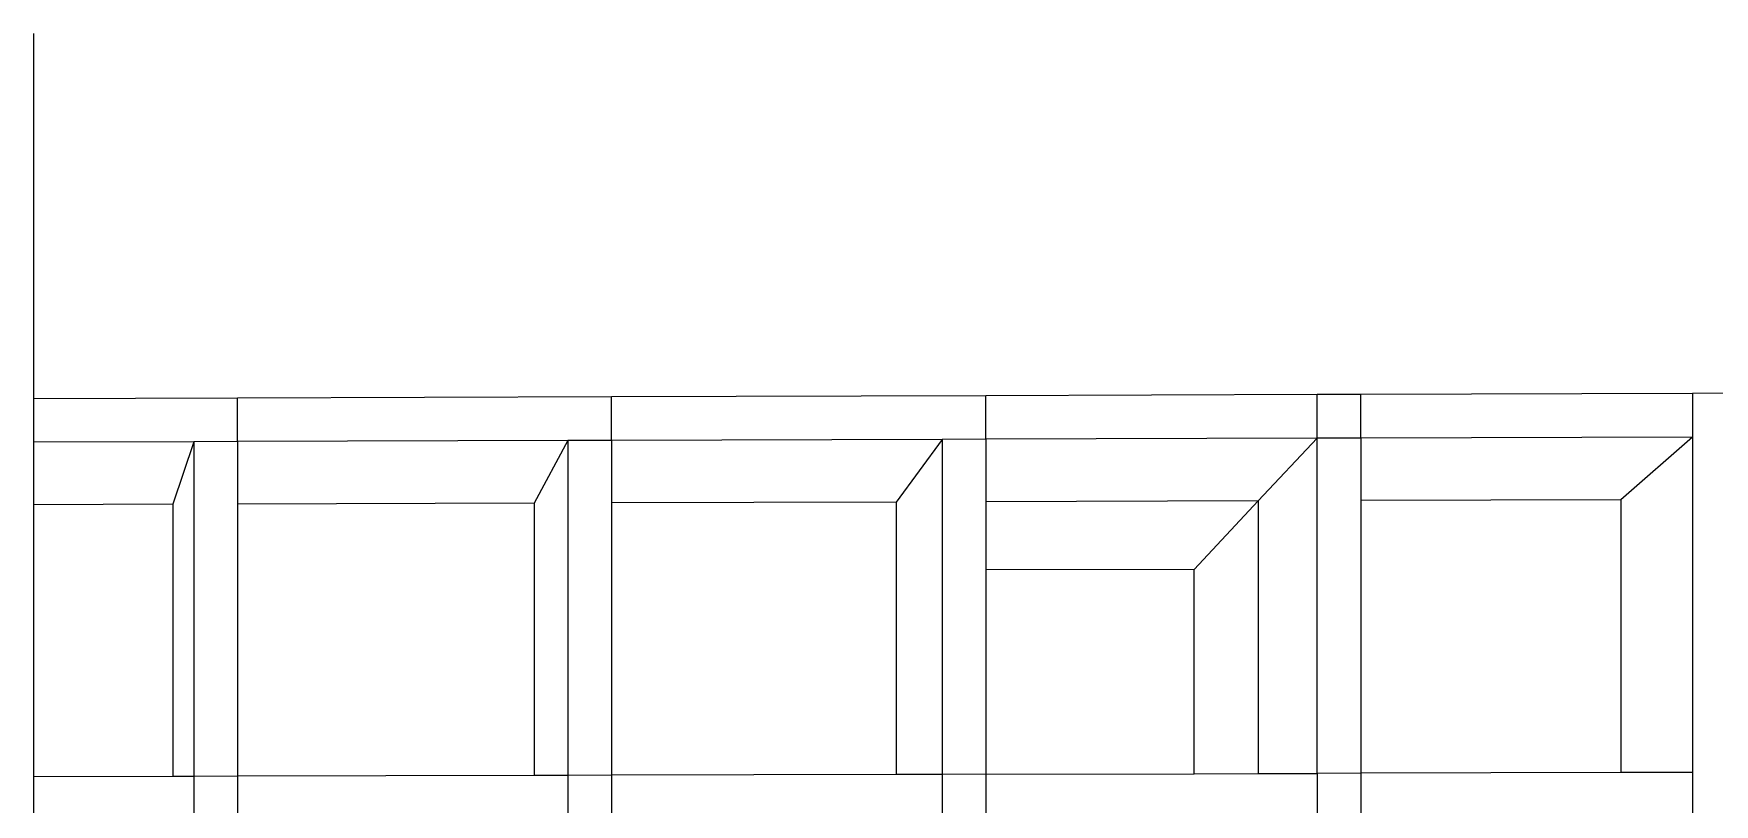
# Model space of a CAD drawing. Extents: x -7815 to 13236, y -6690 to 6575.
# Drawn here: x 1183 to 5055, y 3431 to 5206 of the extents above; entities that cross this region are included whole.
import ezdxf

# ---------------------------------------------------------------- set-up
doc = ezdxf.new("R2010")
doc.units = 0
doc.layers.get('0').update_dxf_attribs({"linetype": 'CONTINUOUS'})

msp = doc.modelspace()

# ---------------------------------------------------------------- linework, layer by layer
for p, q in [((1183.1, 5205.9), (1183.1, 4365)), ((4240.2, 4374.9), (4139.4, 4374.6)), ((5004.1, 4377.4), (4240.2, 4374.9)), ((4240.2, 4274.4), (4240.2, 4374.9)), ((5105.1, 4377.7), (5004.1, 4377.4)), ((5004.1, 4377.4), (5004.1, 4276.8)), ((1652.4, 4366.5), (1183.1, 4365)), ((1183.1, 4365), (1183.1, 4264.7)), ((2513.9, 4369.3), (1652.4, 4366.5)), ((1652.4, 4266.2), (1652.4, 4366.5)), ((3376.5, 4372.1), (2513.9, 4369.3)), ((2513.9, 4268.9), (2513.9, 4369.3)), ((4139.4, 4374.6), (3376.5, 4372.1)), ((3376.5, 4271.6), (3376.5, 4372.1)), ((4139.4, 4274.1), (4139.4, 4374.6)), ((1552, 4265.9), (1183.1, 4264.7)), ((1183.1, 4264.7), (1183.1, 4121)), ((1552, 4265.9), (1504, 4122)), ((1652.4, 4266.2), (1552, 4265.9)), ((1552, 4265.9), (1552, 3495.3)), ((2413.3, 4268.6), (1652.4, 4266.2)), ((1652.4, 4266.2), (1652.4, 4122.4)), ((2413.3, 4268.6), (2336.3, 4124.5)), ((2513.9, 4268.9), (2413.3, 4268.6)), ((2413.3, 4268.6), (2413.3, 3497.6)), ((3275.8, 4271.3), (2513.9, 4268.9)), ((2513.9, 4268.9), (2513.9, 4125.1)), ((3275.8, 4271.3), (3169.6, 4127.1)), ((3376.5, 4271.6), (3275.8, 4271.3)), ((3275.8, 4271.3), (3275.8, 3499.8)), ((4139.4, 4274.1), (3376.5, 4271.6)), ((3376.5, 4271.6), (3376.5, 4127.7)), ((4003.9, 4129.6), (4139.4, 4274.1)), ((4240.2, 4274.4), (4139.4, 4274.1)), ((4139.4, 3502), (4139.4, 4274.1)), ((5004.1, 4276.8), (4240.2, 4274.4)), ((4240.2, 4274.4), (4240.2, 4130.4)), ((5004.1, 4276.8), (4839.3, 4132.2)), ((5004.1, 4276.8), (5004.1, 3504.3)), ((1504, 4122), (1183.1, 4121)), ((1183.1, 4121), (1183.1, 3494.4)), ((1504, 4122), (1504, 3495.2)), ((2336.3, 4124.5), (1652.4, 4122.4)), ((1652.4, 4122.4), (1652.4, 3495.6)), ((2336.3, 4124.5), (2336.3, 3497.4)), ((3169.6, 4127.1), (2513.9, 4125.1)), ((2513.9, 4125.1), (2513.9, 3497.8)), ((3169.6, 4127.1), (3169.6, 3499.5)), ((4003.9, 4129.6), (3376.5, 4127.7)), ((3376.5, 4127.7), (3376.5, 3970.7)), ((3856.1, 3972.1), (4003.9, 4129.6)), ((4003.9, 4129.6), (4003.9, 3501.7)), ((4839.3, 4132.2), (4240.2, 4130.4)), ((4240.2, 4130.4), (4240.2, 3502.3)), ((4839.3, 4132.2), (4839.3, 3503.9)), ((3856.1, 3972.1), (3376.5, 3970.7)), ((3376.5, 3970.7), (3376.5, 3500.1)), ((3856.1, 3501.3), (3856.1, 3972.1)), ((1504, 3495.2), (1183.1, 3494.4)), ((1183.1, 3494.4), (1183.1, 3394.1)), ((1552, 3495.3), (1504, 3495.2)), ((1652.4, 3495.6), (1552, 3495.3)), ((1552, 3495.3), (1552, 3395)), ((2336.3, 3497.4), (1652.4, 3495.6)), ((1652.4, 3495.6), (1652.4, 3395.3)), ((2413.3, 3497.6), (2336.3, 3497.4)), ((2513.9, 3497.8), (2413.3, 3497.6)), ((2413.3, 3497.6), (2413.3, 3397.2)), ((3169.6, 3499.5), (2513.9, 3497.8)), ((2513.9, 3497.8), (2513.9, 3397.4)), ((3275.8, 3499.8), (3169.6, 3499.5)), ((3376.5, 3500.1), (3275.8, 3499.8)), ((3275.8, 3499.8), (3275.8, 3399.3)), ((3376.5, 3500.1), (3856.1, 3501.3)), ((3376.5, 3500.1), (3376.5, 3399.6)), ((3856.1, 3501.3), (4003.9, 3501.7)), ((4003.9, 3501.7), (4139.4, 3502)), ((4240.2, 3502.3), (4139.4, 3502)), ((4139.4, 3502), (4139.4, 3401.5)), ((4839.3, 3503.9), (4240.2, 3502.3)), ((4240.2, 3502.3), (4240.2, 3401.8)), ((5004.1, 3504.3), (4839.3, 3503.9)), ((5004.1, 3504.3), (5004.1, 3403.7))]:
    msp.add_line(p, q)

doc.saveas('drawing.dxf')
